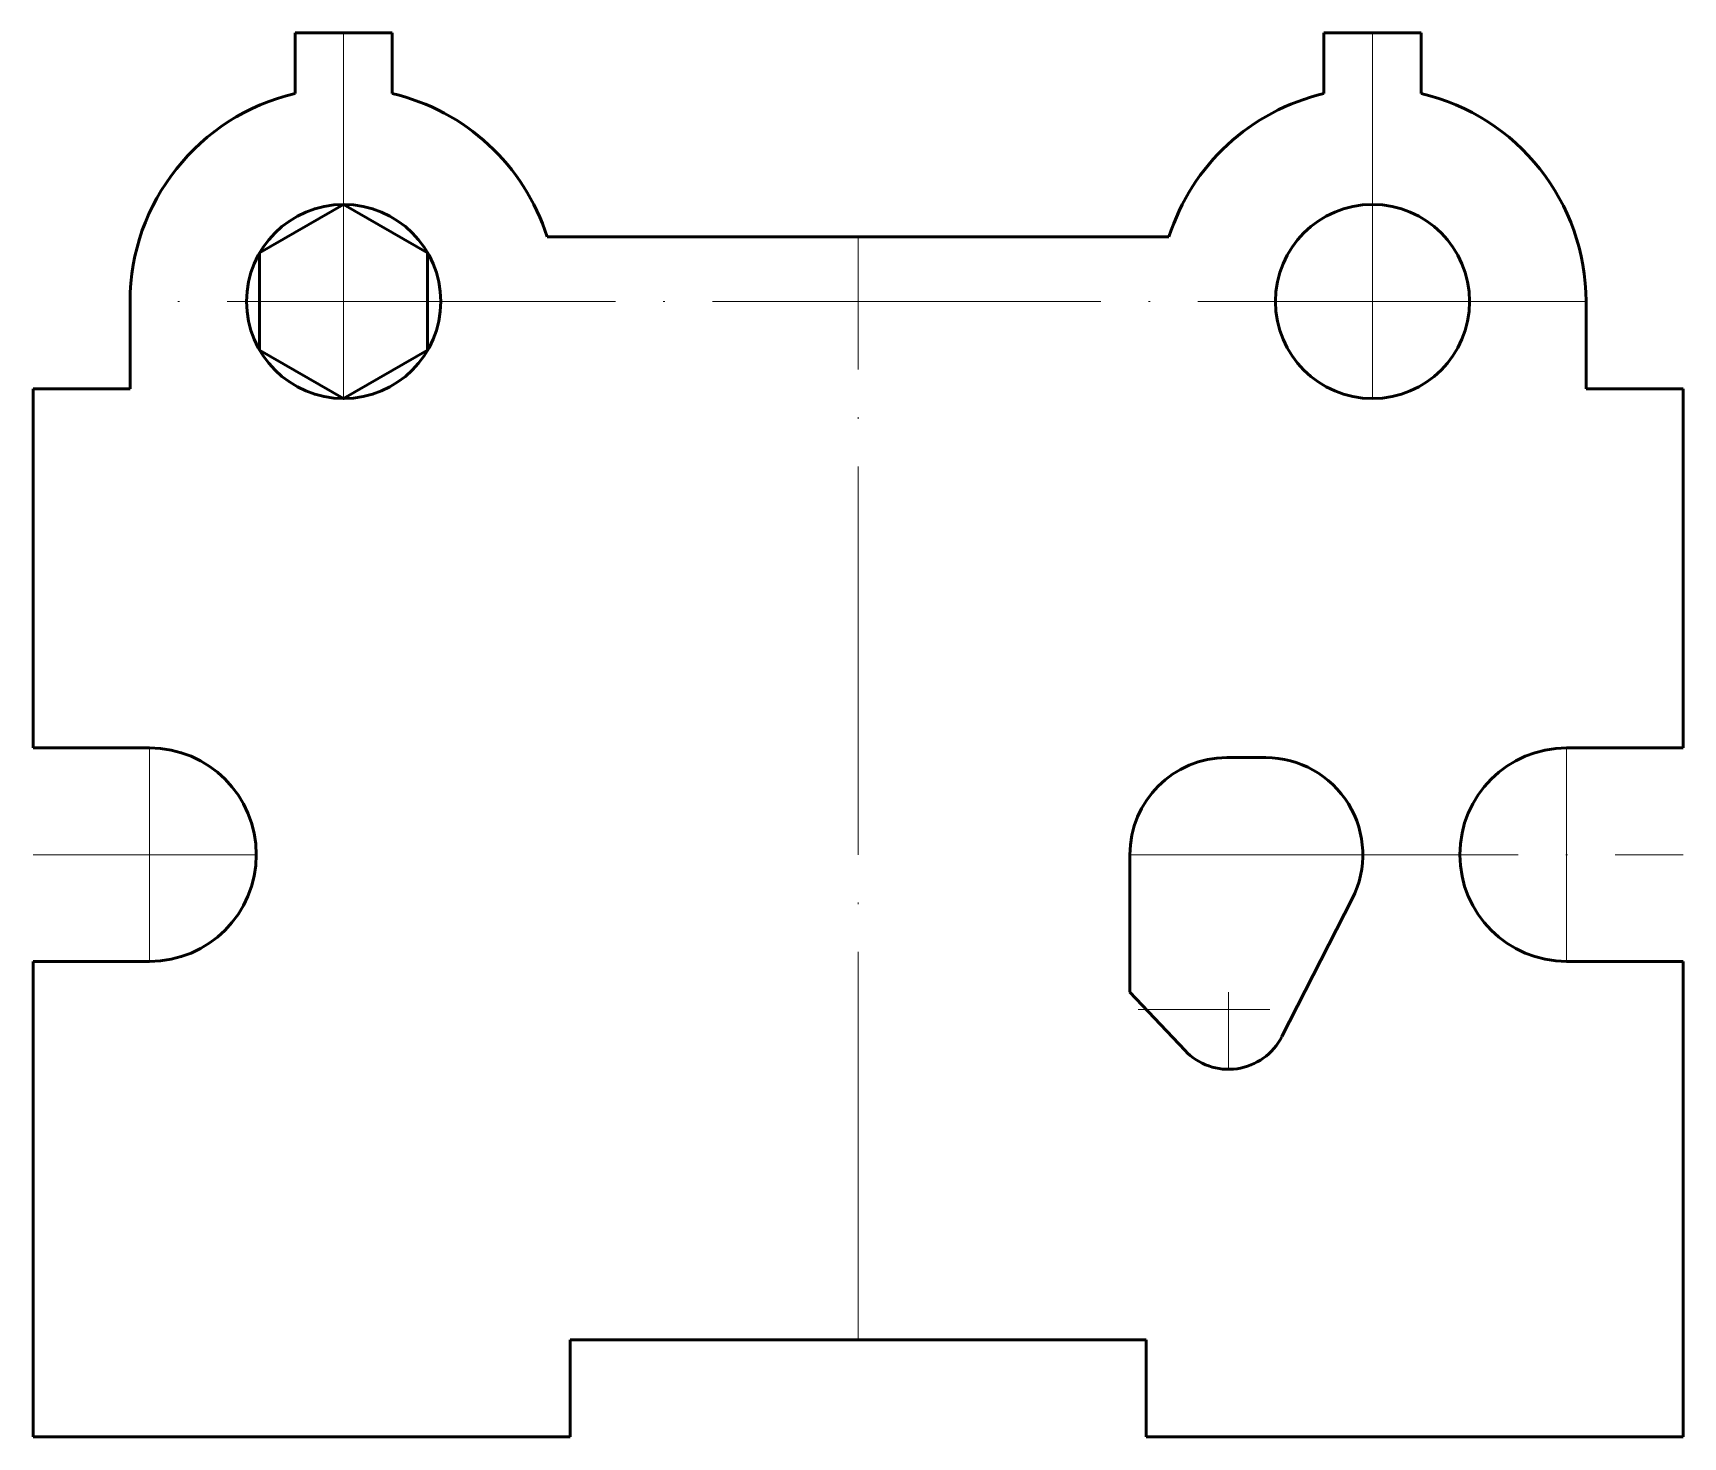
# Model space of a CAD drawing. Header units: millimetres. Extents: x 2616 to 2718, y 724 to 810.
import ezdxf

# ---------------------------------------------------------------- set-up
doc = ezdxf.new("R2010")
doc.units = ezdxf.units.MM
doc.linetypes.add('ACAD_ISO04W100', pattern=[30, 24, -2.95, 0.1, -2.95])
doc.layers.add('Contornos Visibles', color=7, linetype='Continuous', lineweight=50, true_color=0xffffff)
doc.layers.add('Ejes de revolución', color=6, linetype='ACAD_ISO04W100', lineweight=20, true_color=0xff00ff)

msp = doc.modelspace()

# ---------------------------------------------------------------- linework, layer by layer
at = {"layer": 'Contornos Visibles'}
for p, q in [((2638.04, 810.41), (2632.04, 810.41)), ((2632.04, 806.66), (2632.04, 810.41)), ((2638.04, 806.66), (2638.04, 810.41)), ((2695.64, 810.41), (2701.64, 810.41)), ((2695.64, 806.66), (2695.64, 810.41)), ((2701.64, 806.66), (2701.64, 810.41)), ((2666.84, 797.81), (2647.61, 797.81)), ((2666.84, 797.81), (2686.06, 797.81)), ((2621.84, 788.41), (2621.84, 793.81)), ((2711.84, 788.41), (2711.84, 793.81)), ((2615.84, 766.21), (2615.84, 788.41)), ((2615.84, 788.41), (2621.84, 788.41)), ((2711.84, 788.41), (2717.84, 788.41)), ((2717.84, 766.21), (2717.84, 788.41)), ((2615.84, 766.21), (2623.04, 766.21)), ((2710.64, 766.21), (2717.84, 766.21)), ((2689.64, 765.61), (2692.04, 765.61)), ((2683.64, 751.11), (2683.64, 759.61)), ((2693.03, 748.36), (2697.38, 756.88)), ((2615.84, 723.61), (2615.84, 753.01)), ((2615.84, 753.01), (2623.04, 753.01)), ((2710.64, 753.01), (2717.84, 753.01)), ((2717.84, 723.61), (2717.84, 753.01)), ((2683.64, 751.11), (2687.05, 747.5)), ((2649.04, 729.61), (2684.64, 729.61)), ((2649.04, 723.61), (2649.04, 729.61)), ((2684.64, 723.61), (2684.64, 729.61)), ((2615.84, 723.61), (2649.04, 723.61)), ((2684.64, 723.61), (2717.84, 723.61))]:
    msp.add_line(p, q, dxfattribs=at)
at = {"layer": 'Contornos Visibles', "flags": 128}
msp.add_lwpolyline([(2640.23, 790.81), (2640.23, 796.81), (2635.04, 799.81), (2629.84, 796.81), (2629.84, 790.81), (2635.04, 787.81)], close=True, dxfattribs=at)
at = {"layer": 'Contornos Visibles'}
for centre in [(2635.04, 793.81), (2698.64, 793.81)]:
    msp.add_circle(centre, 6, dxfattribs=at)
for centre, radius, start, end in [((2635.04, 793.81), 13.2, 103.1366, 180), ((2635.04, 793.81), 13.2, 17.6397, 76.8634), ((2698.64, 793.81), 13.2, 103.1366, 162.3603), ((2698.64, 793.81), 13.2, 0, 76.8634), ((2623.04, 759.61), 6.6, 270, 90), ((2710.64, 759.61), 6.6, 90, 270), ((2689.64, 759.61), 6, 90, 180), ((2692.04, 759.61), 6, 332.9723, 90), ((2689.74, 750.04), 3.7, 223.3645, 332.9723)]:
    msp.add_arc(centre, radius, start, end, dxfattribs=at)
at = {"layer": 'Ejes de revolución'}
for p, q in [((2635.04, 787.81), (2635.04, 810.41)), ((2698.64, 787.81), (2698.64, 810.41)), ((2666.84, 729.61), (2666.84, 797.81)), ((2711.84, 793.81), (2621.84, 793.81)), ((2623.04, 766.21), (2623.04, 753.01)), ((2710.64, 766.21), (2710.64, 753.01)), ((2629.64, 759.61), (2615.84, 759.61)), ((2683.64, 759.61), (2717.84, 759.61)), ((2689.74, 746.34), (2689.74, 751.11)), ((2692.29, 750.03), (2684.16, 750.03))]:
    msp.add_line(p, q, dxfattribs=at)

doc.saveas('drawing.dxf')
